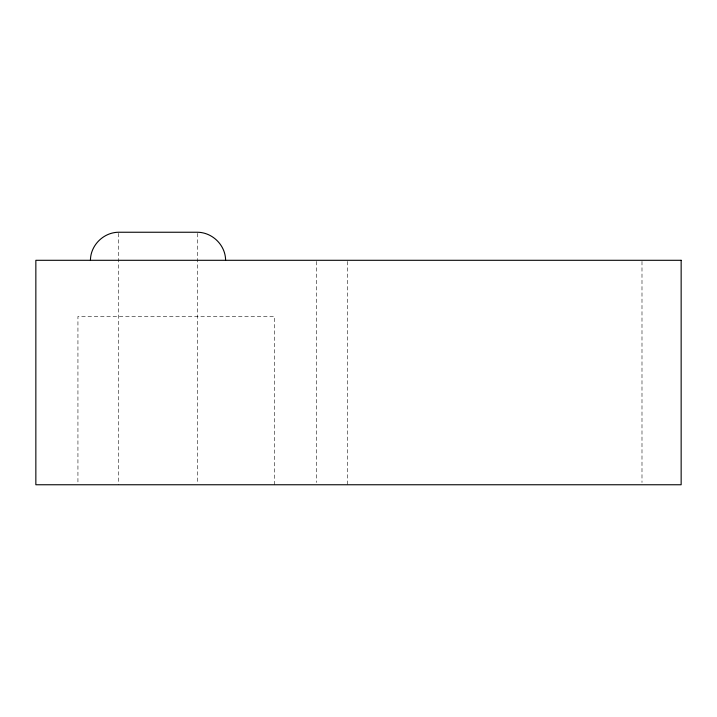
<?xml version="1.0" encoding="UTF-8"?>
<svg xmlns="http://www.w3.org/2000/svg" width="717" height="717" viewBox="0 0 717 717"><rect width="100%" height="100%" fill="white"/><g stroke="black" fill="none" stroke-linecap="round" stroke-linejoin="round"><path stroke-width="0.54" stroke-dasharray="3.58 2.69" d="M641.993 261.418L641.993 482.523M347.395 261.418L347.395 484.755M316.412 261.418L316.412 482.523M274.333 484.755L274.333 316.412L77.938 316.412L77.938 482.523M197.292 233.366L197.292 483.634M118.735 233.366L118.735 484.755"/><path stroke-width="1.08" d="M90.441 260.298C90.494 245.178 103.669 232.272 118.735 232.245L197.292 232.245C212.366 232.272 225.541 245.178 225.595 260.298M681.15 260.298L35.85 260.298L35.85 484.755L681.15 484.755L681.15 260.298"/></g></svg>
